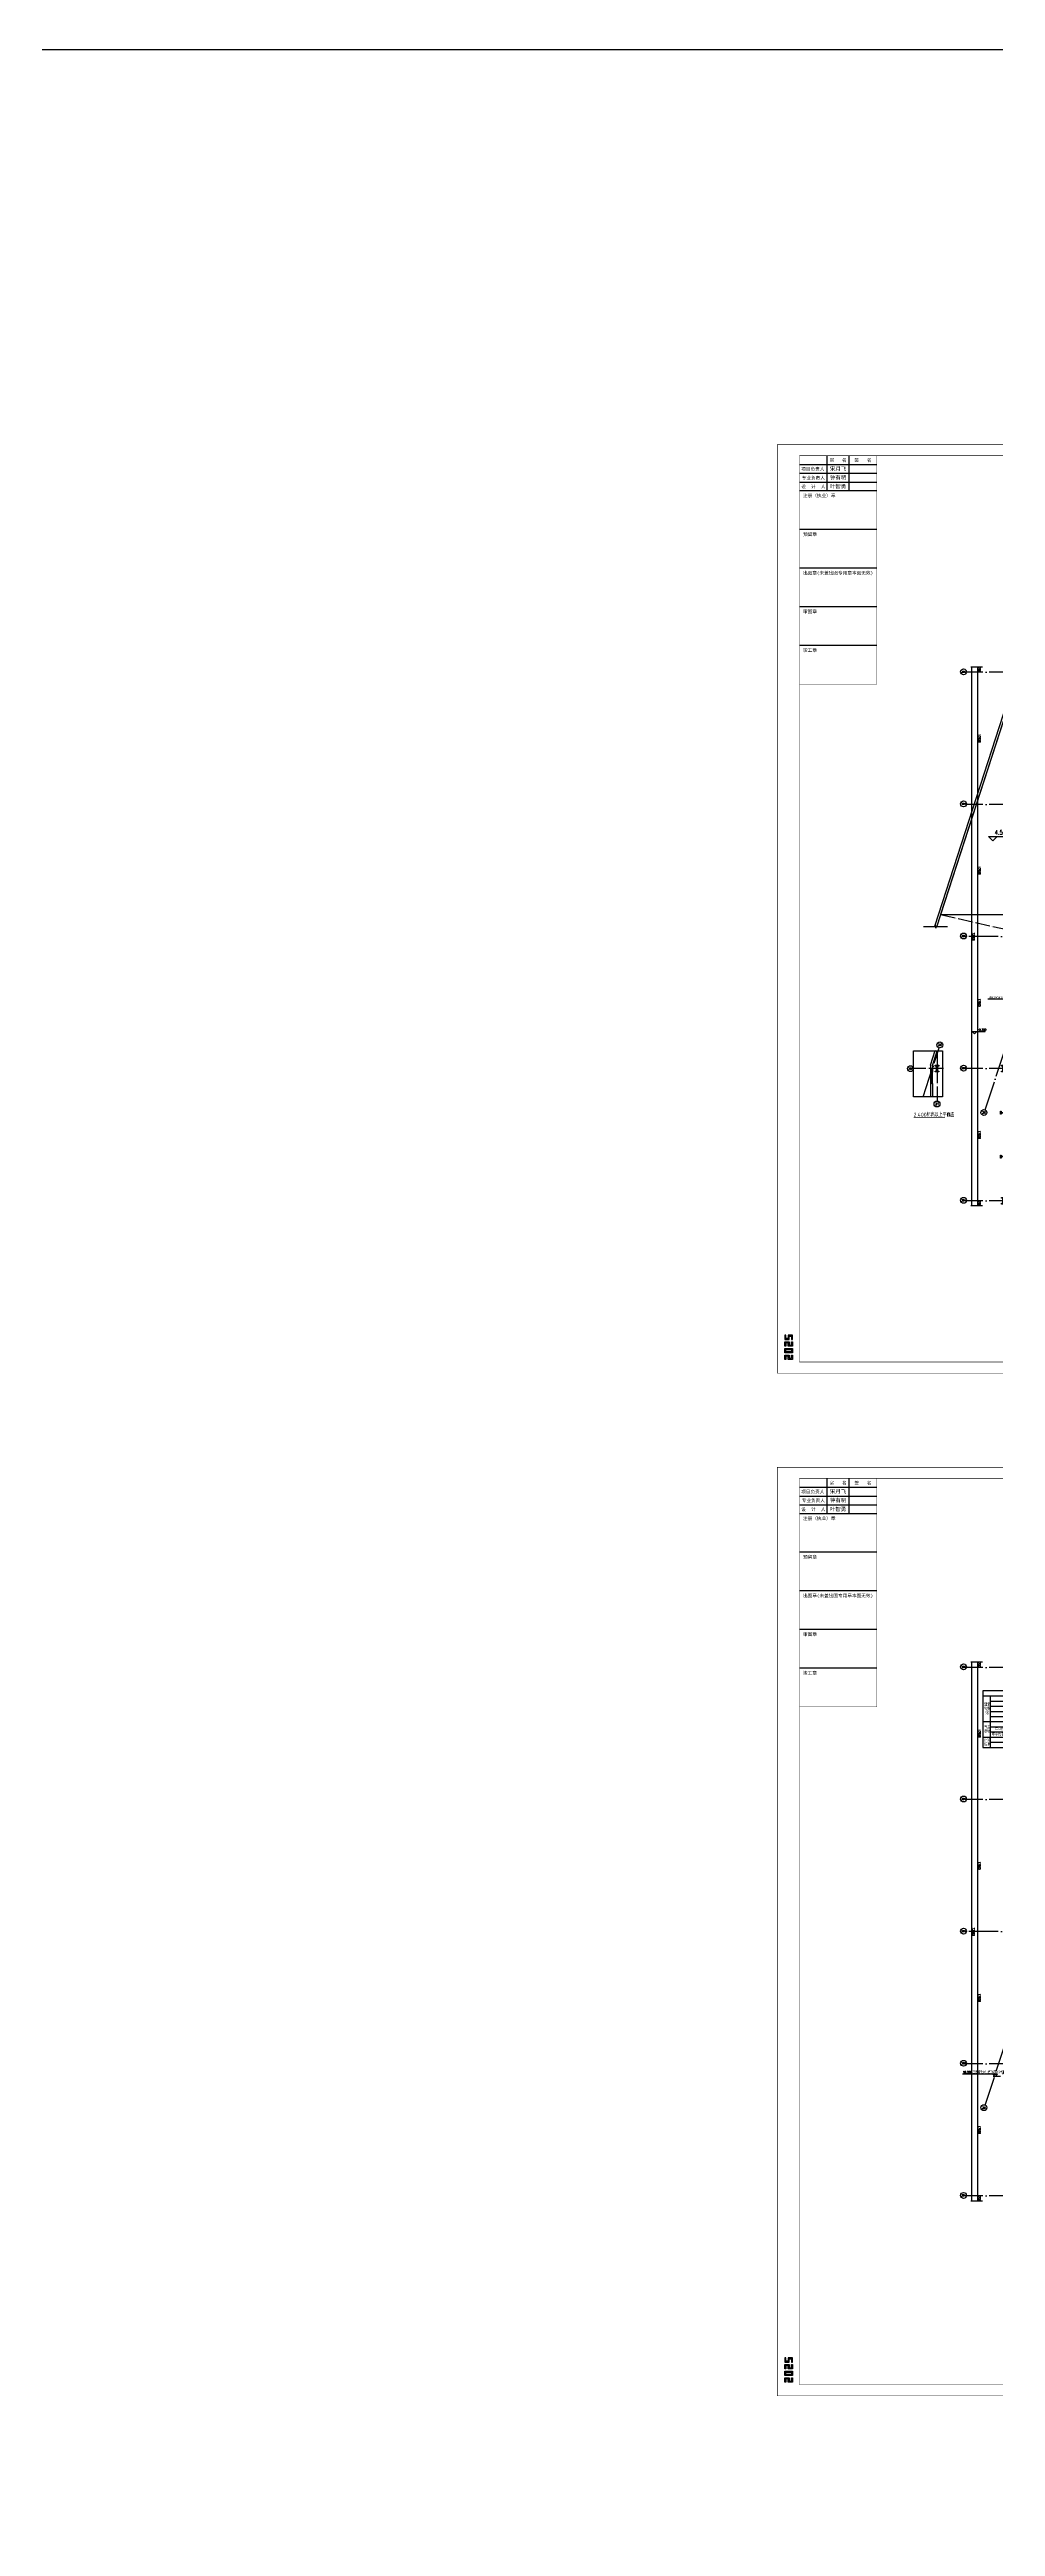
# Model space of a CAD drawing. Extents: x -1396510 to 1250330, y -1892470 to 1623980.
# Drawn here: x -442468 to -313924, y -1539982 to -1203470 of the extents above; entities that cross this region are included whole.
import ezdxf
from ezdxf.enums import TextEntityAlignment as Align

# ---------------------------------------------------------------- set-up
doc = ezdxf.new("R2010")
doc.units = 0
doc.header["$LTSCALE"] = 1000
doc.header["$MEASUREMENT"] = 0
doc.linetypes.add('DOTE', pattern=[2.42, 2, -0.2, 0.02, -0.2])
doc.layers.get('Defpoints').update_dxf_attribs({"color": 210})
for name, color, linetype in [('0-cxFrame', 155, 'Continuous'), ('A-AXIS-D', 1, 'Continuous'), ('A-AXIS-DOTE', 14, 'DOTE'), ('A-AXIS-DP', 126, 'Continuous'), ('A-AXIS-SYMB', 3, 'Continuous'), ('A-HATCH-2', 251, 'Continuous'), ('A-LIN-V', 9, 'Continuous'), ('A-SFCE', 30, 'Continuous'), ('A-WINDOW', 140, 'Continuous'), ('A1$0$ICONS', 3, 'Continuous'), ('AS-COLN', 6, 'Continuous'), ('AS-WALL', 40, 'Continuous'), ('CABLETRAY_DIM', 3, 'Continuous'), ('qianming', 155, 'Continuous'), ('TEL_TAB', 7, 'Continuous'), ('建-墙-幕', 4, 'Continuous'), ('建-标高', 3, 'Continuous')]:
    doc.layers.add(name, color=color, linetype=linetype)
doc.layers.add('0-cxText', color=131, linetype='Continuous', lineweight=25)
doc.layers.add('A-云线2', color=3, linetype='Continuous', plot=False)
doc.styles.add('_TCH_AXIS', font='COMPLEX', dxfattribs={"bigfont": 'GBCBIG'})
doc.styles.add('_TCH_DIM', font='SIMPLEX', dxfattribs={"bigfont": 'GBCBIG'})
doc.styles.add('_TEL_DIM', font='SIMPLEX', dxfattribs={"width": 0.8, "height": 3.5, "bigfont": 'HZTXT'})
doc.styles.add('A-DIM_T3', font='SIMPLEX', dxfattribs={"width": 0.705882, "bigfont": 'GBCBIG'})
doc.styles.add('A-STANDARD', font='SIMPLEX', dxfattribs={"bigfont": 'GBCBIG'})
doc.styles.add('cx_biaoti', font='')
doc.styles.add('cx_tuming', font='simhei.ttf')
doc.styles.add('cx_tuqian1', font='')
doc.styles.add('HZTXT5', font='aa.shx', dxfattribs={"width": 0.7, "bigfont": 'hztxt.shx'})
doc.styles.get("Standard").update_dxf_attribs({"font": 'gbenor.shx', "bigfont": 'gbcbig.shx'})
doc.styles.add('图框宋体', font='', dxfattribs={"width": 0.75})
doc.styles.add('黑体', font='simhei.ttf', dxfattribs={"height": 12})
doc.styles.get('cx_biaoti').set_extended_font_data('SimSun')
doc.styles.get('cx_tuqian1').set_extended_font_data('SimSun')
doc.styles.get('图框宋体').set_extended_font_data('SimSun')
doc.dimstyles.new('A-DIM&&100', dxfattribs={"dimtxt": 297.5, "dimasz": 100, "dimexe": 100, "dimexo": 100, "dimgap": 126.25, "dimtad": 1, "dimdec": 0, "dimzin": 0, "dimdsep": 46, "dimtxsty": 'A-DIM_T3', "dimblk": 'ARCHTICK', "dimcen": 0.09, "dimclrt": 7, "dimazin": 2, "dimtfac": 1, "dimtdec": 0, "dimtix": 1, "dimtmove": 2, "dimatfit": 3, "dimfxl": 0, "dimtolj": 1, "dimtzin": 0, "dimarcsym": 0})

# ---------------------------------------------------------------- blocks, each defined once
blk = doc.blocks.new('w42343243')
at = {"layer": 'A-HATCH-2', "color": 8}
blk.add_lwpolyline([(-165104, 621070), (-164604, 621070), (-164604, 620958), (-164800, 620958), (-164800, 620282), (-164604, 620282), (-164604, 620170), (-165104, 620170), (-165104, 620282), (-164908, 620282), (-164908, 620958), (-165104, 620958)], close=True, dxfattribs=at)
at = {"layer": 'AS-COLN', "color": 3}
blk.add_lwpolyline([(-165054, 621020), (-164654, 621020), (-164654, 621008), (-164850, 621008), (-164850, 620232), (-164654, 620232), (-164654, 620220), (-165054, 620220), (-165054, 620232), (-164858, 620232), (-164858, 621008), (-165054, 621008)], close=True, dxfattribs=at)
blk = doc.blocks.new('nt66')
at = {"layer": 'A-HATCH-2', "color": 8}
blk.add_lwpolyline([(-195840, 766870), (-195440, 766870), (-195440, 766758), (-195586, 766758), (-195586, 766182), (-195440, 766182), (-195440, 766070), (-195840, 766070), (-195840, 766182), (-195694, 766182), (-195694, 766758), (-195840, 766758)], close=True, dxfattribs=at)
at = {"layer": 'AS-COLN'}
blk.add_lwpolyline([(-195790, 766820), (-195490, 766820), (-195490, 766808), (-195636, 766808), (-195636, 766132), (-195490, 766132), (-195490, 766120), (-195790, 766120), (-195790, 766132), (-195644, 766132), (-195644, 766808), (-195790, 766808)], close=True, dxfattribs=at)
blk = doc.blocks.new('42343')
at = {"rotation": 270}
for p in [(-1063574, 420830), (-895324, 419080), (-1065894, 413156), (-895324, 413130), (-1069746, 401130), (-1071644, 395206), (-895324, 395180), (-1075488, 383206), (-895324, 383180), (-1077402, 377230), (-895324, 377222), (-1079324, 365230), (-895324, 365230), (-1079324, 359280), (-895324, 359280)]:
    blk.add_blockref('nt66', p, dxfattribs=at)
at = {"layer": 'A-WINDOW'}
for p in [(-130000, 100), (-117000, 100), (-108000, 100), (-99000, 100), (-90000, 100), (-81000, 100), (-72000, 100), (-63000, 100), (-54000, 100), (-45000, 100), (-36000, 100), (-27000, 100), (-18000, 100), (-9000, 100), (0, 100), (9000, 100), (18000, 100), (27000, 100), (36000, 100), (-136500, -17850), (-130000, -17850), (-117000, -17850), (-108000, -17850), (-99000, -17850), (-90000, -17850), (-81000, -17850), (-72000, -17850), (-63000, -17850), (-54000, -17850), (-45000, -17850), (-36000, -17850), (-27000, -17850), (-18000, -17850), (-9000, -17850), (0, -17850), (9000, -17850), (18000, -17850), (27000, -17850), (36000, -17850), (-142300, -35800), (-139000, -35800), (-130000, -35800), (-117000, -35800), (-108000, -35800), (-99000, -35800), (-90000, -35800), (-81000, -35800), (-72000, -35800), (-63000, -35800), (-54000, -35800), (-45000, -35800), (-36000, -35800), (-27000, -35800), (-18000, -35800), (-9000, -35800), (0, -35800), (9000, -35800), (18000, -35800), (27000, -35800), (36000, -35800), (-157010, -53750), (-148000, -53750), (-139000, -53750), (-130000, -53750), (-117000, -53750), (-108000, -53750), (-99000, -53750), (-90000, -53750), (-81000, -53750), (-72000, -53750), (-63000, -53750), (-54000, -53750), (-45000, -53750), (-36000, -53750), (-27000, -53750), (-18000, -53750), (-9000, -53750), (0, -53750), (9000, -53750), (18000, -53750), (27000, -53750), (36000, -53750), (-148000, -71700), (-139000, -71700), (-130000, -71700), (-117000, -71700), (-108000, -71700), (-99000, -71700), (-90000, -71700), (-81000, -71700), (-72000, -71700), (-63000, -71700), (-54000, -71700), (-45000, -71700), (-36000, -71700), (-27000, -71700), (-18000, -71700), (-9000, -71700), (0, -71700), (9000, -71700), (18000, -71700), (27000, -71700), (36000, -71700)]:
    blk.add_blockref('w42343243', p, dxfattribs=at)
blk = doc.blocks.new('_ArchTick')
at = {"color": 0, "linetype": 'ByBlock', "const_width": 0.4}
blk.add_lwpolyline([(-0.5, -0.5), (0.5, 0.5)], dxfattribs=at)
blk = doc.blocks.new('*D5821')
at = {"layer": 'A-AXIS-D', "color": 0, "lineweight": -2, "transparency": 16777216}
for p, q in [((-2835, 700), (-3622, 700)), ((-3522, 700), (-3522, 0)), ((-2835, 0), (-3622, 0))]:
    blk.add_line(p, q, dxfattribs=at)
at = {"layer": 'Defpoints', "color": 0, "transparency": 16777216}
for p in [(-2735, 700), (-3522, 0), (-2735, 0)]:
    blk.add_point(p, dxfattribs=at)
at = {"layer": 'A-AXIS-D', "color": 0, "lineweight": -2, "transparency": 16777216, "xscale": 100, "yscale": 100, "zscale": 100}
for p, rotation in [((-3522, 700), 90), ((-3522, 0), 270)]:
    blk.add_blockref('_ArchTick', p, dxfattribs=dict(at, rotation=rotation))
at = {"layer": 'A-AXIS-D', "color": 7, "transparency": 16777216, "insert": (-3247, 350), "char_height": 297.5, "attachment_point": 5, "rotation": 270, "style": 'A-DIM_T3'}
blk.add_mtext('\\A1;700', dxfattribs=at)
blk = doc.blocks.new('*D5822')
at = {"layer": 'A-AXIS-D', "color": 0, "lineweight": -2, "transparency": 16777216}
for p, q in [((-2835, 0), (-3622, 0)), ((-3522, 0), (-3522, -17950)), ((-2835, -17950), (-3622, -17950))]:
    blk.add_line(p, q, dxfattribs=at)
at = {"layer": 'Defpoints', "color": 0, "transparency": 16777216}
for p in [(-2735, 0), (-3522, -17950), (-2735, -17950)]:
    blk.add_point(p, dxfattribs=at)
at = {"layer": 'A-AXIS-D', "color": 0, "lineweight": -2, "transparency": 16777216, "xscale": 100, "yscale": 100, "zscale": 100}
for p, rotation in [((-3522, 0), 90), ((-3522, -17950), 270)]:
    blk.add_blockref('_ArchTick', p, dxfattribs=dict(at, rotation=rotation))
at = {"layer": 'A-AXIS-D', "color": 7, "transparency": 16777216, "insert": (-3247, -8975), "char_height": 297.5, "attachment_point": 5, "rotation": 270, "style": 'A-DIM_T3'}
blk.add_mtext('\\A1;17950', dxfattribs=at)
blk = doc.blocks.new('*D5823')
at = {"layer": 'A-AXIS-D', "color": 0, "lineweight": -2, "transparency": 16777216}
for p, q in [((-2835, -17950), (-3622, -17950)), ((-3522, -17950), (-3522, -35900)), ((-2835, -35900), (-3622, -35900))]:
    blk.add_line(p, q, dxfattribs=at)
at = {"layer": 'Defpoints', "color": 0, "transparency": 16777216}
for p in [(-2735, -17950), (-3522, -35900), (-2735, -35900)]:
    blk.add_point(p, dxfattribs=at)
at = {"layer": 'A-AXIS-D', "color": 0, "lineweight": -2, "transparency": 16777216, "xscale": 100, "yscale": 100, "zscale": 100}
for p, rotation in [((-3522, -17950), 90), ((-3522, -35900), 270)]:
    blk.add_blockref('_ArchTick', p, dxfattribs=dict(at, rotation=rotation))
at = {"layer": 'A-AXIS-D', "color": 7, "transparency": 16777216, "insert": (-3247, -26925), "char_height": 297.5, "attachment_point": 5, "rotation": 270, "style": 'A-DIM_T3'}
blk.add_mtext('\\A1;17950', dxfattribs=at)
blk = doc.blocks.new('*D5824')
at = {"layer": 'A-AXIS-D', "color": 0, "lineweight": -2, "transparency": 16777216}
for p, q in [((-2835, -35900), (-3622, -35900)), ((-3522, -35900), (-3522, -53850)), ((-2835, -53850), (-3622, -53850))]:
    blk.add_line(p, q, dxfattribs=at)
at = {"layer": 'Defpoints', "color": 0, "transparency": 16777216}
for p in [(-2735, -35900), (-3522, -53850), (-2735, -53850)]:
    blk.add_point(p, dxfattribs=at)
at = {"layer": 'A-AXIS-D', "color": 0, "lineweight": -2, "transparency": 16777216, "xscale": 100, "yscale": 100, "zscale": 100}
for p, rotation in [((-3522, -35900), 90), ((-3522, -53850), 270)]:
    blk.add_blockref('_ArchTick', p, dxfattribs=dict(at, rotation=rotation))
at = {"layer": 'A-AXIS-D', "color": 7, "transparency": 16777216, "insert": (-3247, -44875), "char_height": 297.5, "attachment_point": 5, "rotation": 270, "style": 'A-DIM_T3'}
blk.add_mtext('\\A1;17950', dxfattribs=at)
blk = doc.blocks.new('*D5825')
at = {"layer": 'A-AXIS-D', "color": 0, "lineweight": -2, "transparency": 16777216}
for p, q in [((-2835, -53850), (-3622, -53850)), ((-3522, -53850), (-3522, -71800)), ((-2835, -71800), (-3622, -71800))]:
    blk.add_line(p, q, dxfattribs=at)
at = {"layer": 'Defpoints', "color": 0, "transparency": 16777216}
for p in [(-2735, -53850), (-3522, -71800), (-2735, -71800)]:
    blk.add_point(p, dxfattribs=at)
at = {"layer": 'A-AXIS-D', "color": 0, "lineweight": -2, "transparency": 16777216, "xscale": 100, "yscale": 100, "zscale": 100}
for p, rotation in [((-3522, -53850), 90), ((-3522, -71800), 270)]:
    blk.add_blockref('_ArchTick', p, dxfattribs=dict(at, rotation=rotation))
at = {"layer": 'A-AXIS-D', "color": 7, "transparency": 16777216, "insert": (-3247, -62825), "char_height": 297.5, "attachment_point": 5, "rotation": 270, "style": 'A-DIM_T3'}
blk.add_mtext('\\A1;17950', dxfattribs=at)
blk = doc.blocks.new('*D5826')
at = {"layer": 'A-AXIS-D', "color": 0, "lineweight": -2, "transparency": 16777216}
for p, q in [((-2835, -71800), (-3622, -71800)), ((-2835, -72500), (-3622, -72500)), ((-3522, -71800), (-3522, -72500))]:
    blk.add_line(p, q, dxfattribs=at)
at = {"layer": 'Defpoints', "color": 0, "transparency": 16777216}
for p in [(-3522, -72500), (-2735, -71800), (-2735, -72500)]:
    blk.add_point(p, dxfattribs=at)
at = {"layer": 'A-AXIS-D', "color": 0, "lineweight": -2, "transparency": 16777216, "xscale": 100, "yscale": 100, "zscale": 100}
for p, rotation in [((-3522, -71800), 90), ((-3522, -72500), 270)]:
    blk.add_blockref('_ArchTick', p, dxfattribs=dict(at, rotation=rotation))
at = {"layer": 'A-AXIS-D', "color": 7, "transparency": 16777216, "insert": (-3247, -72150), "char_height": 297.5, "attachment_point": 5, "rotation": 270, "style": 'A-DIM_T3'}
blk.add_mtext('\\A1;700', dxfattribs=at)
blk = doc.blocks.new('*D5831')
at = {"layer": 'A-AXIS-D', "color": 0, "lineweight": -2, "transparency": 16777216}
for p, q in [((-2935, 700), (-4422, 700)), ((-4322, 700), (-4322, -72500)), ((-2935, -72500), (-4422, -72500))]:
    blk.add_line(p, q, dxfattribs=at)
at = {"layer": 'Defpoints', "color": 0, "transparency": 16777216}
for p in [(-2835, 700), (-4322, -72500), (-2835, -72500)]:
    blk.add_point(p, dxfattribs=at)
at = {"layer": 'A-AXIS-D', "color": 0, "lineweight": -2, "transparency": 16777216, "xscale": 100, "yscale": 100, "zscale": 100}
for p, rotation in [((-4322, 700), 90), ((-4322, -72500), 270)]:
    blk.add_blockref('_ArchTick', p, dxfattribs=dict(at, rotation=rotation))
at = {"layer": 'A-AXIS-D', "color": 7, "transparency": 16777216, "insert": (-4047, -35900), "char_height": 297.5, "attachment_point": 5, "rotation": 270, "style": 'A-DIM_T3'}
blk.add_mtext('\\A1;73200', dxfattribs=at)
blk = doc.blocks.new('*D5924')
at = {"layer": 'A-AXIS-D', "color": 0, "lineweight": -2, "transparency": 16777216}
for p, q in [((-2835, 700), (-3622, 700)), ((-3522, 700), (-3522, 0)), ((-2835, 0), (-3622, 0))]:
    blk.add_line(p, q, dxfattribs=at)
at = {"layer": 'Defpoints', "color": 0, "transparency": 16777216}
for p in [(-2735, 700), (-3522, 0), (-2735, 0)]:
    blk.add_point(p, dxfattribs=at)
at = {"layer": 'A-AXIS-D', "color": 0, "lineweight": -2, "transparency": 16777216, "xscale": 100, "yscale": 100, "zscale": 100}
for p, rotation in [((-3522, 700), 90), ((-3522, 0), 270)]:
    blk.add_blockref('_ArchTick', p, dxfattribs=dict(at, rotation=rotation))
at = {"layer": 'A-AXIS-D', "color": 7, "transparency": 16777216, "insert": (-3247, 350), "char_height": 297.5, "attachment_point": 5, "rotation": 270, "style": 'A-DIM_T3'}
blk.add_mtext('\\A1;700', dxfattribs=at)
blk = doc.blocks.new('*D5925')
at = {"layer": 'A-AXIS-D', "color": 0, "lineweight": -2, "transparency": 16777216}
for p, q in [((-2835, 0), (-3622, 0)), ((-3522, 0), (-3522, -17950)), ((-2835, -17950), (-3622, -17950))]:
    blk.add_line(p, q, dxfattribs=at)
at = {"layer": 'Defpoints', "color": 0, "transparency": 16777216}
for p in [(-2735, 0), (-3522, -17950), (-2735, -17950)]:
    blk.add_point(p, dxfattribs=at)
at = {"layer": 'A-AXIS-D', "color": 0, "lineweight": -2, "transparency": 16777216, "xscale": 100, "yscale": 100, "zscale": 100}
for p, rotation in [((-3522, 0), 90), ((-3522, -17950), 270)]:
    blk.add_blockref('_ArchTick', p, dxfattribs=dict(at, rotation=rotation))
at = {"layer": 'A-AXIS-D', "color": 7, "transparency": 16777216, "insert": (-3247, -8975), "char_height": 297.5, "attachment_point": 5, "rotation": 270, "style": 'A-DIM_T3'}
blk.add_mtext('\\A1;17950', dxfattribs=at)
blk = doc.blocks.new('*D5926')
at = {"layer": 'A-AXIS-D', "color": 0, "lineweight": -2, "transparency": 16777216}
for p, q in [((-2835, -17950), (-3622, -17950)), ((-3522, -17950), (-3522, -35900)), ((-2835, -35900), (-3622, -35900))]:
    blk.add_line(p, q, dxfattribs=at)
at = {"layer": 'Defpoints', "color": 0, "transparency": 16777216}
for p in [(-2735, -17950), (-3522, -35900), (-2735, -35900)]:
    blk.add_point(p, dxfattribs=at)
at = {"layer": 'A-AXIS-D', "color": 0, "lineweight": -2, "transparency": 16777216, "xscale": 100, "yscale": 100, "zscale": 100}
for p, rotation in [((-3522, -17950), 90), ((-3522, -35900), 270)]:
    blk.add_blockref('_ArchTick', p, dxfattribs=dict(at, rotation=rotation))
at = {"layer": 'A-AXIS-D', "color": 7, "transparency": 16777216, "insert": (-3247, -26925), "char_height": 297.5, "attachment_point": 5, "rotation": 270, "style": 'A-DIM_T3'}
blk.add_mtext('\\A1;17950', dxfattribs=at)
blk = doc.blocks.new('*D5927')
at = {"layer": 'A-AXIS-D', "color": 0, "lineweight": -2, "transparency": 16777216}
for p, q in [((-2835, -35900), (-3622, -35900)), ((-3522, -35900), (-3522, -53850)), ((-2835, -53850), (-3622, -53850))]:
    blk.add_line(p, q, dxfattribs=at)
at = {"layer": 'Defpoints', "color": 0, "transparency": 16777216}
for p in [(-2735, -35900), (-3522, -53850), (-2735, -53850)]:
    blk.add_point(p, dxfattribs=at)
at = {"layer": 'A-AXIS-D', "color": 0, "lineweight": -2, "transparency": 16777216, "xscale": 100, "yscale": 100, "zscale": 100}
for p, rotation in [((-3522, -35900), 90), ((-3522, -53850), 270)]:
    blk.add_blockref('_ArchTick', p, dxfattribs=dict(at, rotation=rotation))
at = {"layer": 'A-AXIS-D', "color": 7, "transparency": 16777216, "insert": (-3247, -44875), "char_height": 297.5, "attachment_point": 5, "rotation": 270, "style": 'A-DIM_T3'}
blk.add_mtext('\\A1;17950', dxfattribs=at)
blk = doc.blocks.new('*D5928')
at = {"layer": 'A-AXIS-D', "color": 0, "lineweight": -2, "transparency": 16777216}
for p, q in [((-2835, -53850), (-3622, -53850)), ((-3522, -53850), (-3522, -71800)), ((-2835, -71800), (-3622, -71800))]:
    blk.add_line(p, q, dxfattribs=at)
at = {"layer": 'Defpoints', "color": 0, "transparency": 16777216}
for p in [(-2735, -53850), (-3522, -71800), (-2735, -71800)]:
    blk.add_point(p, dxfattribs=at)
at = {"layer": 'A-AXIS-D', "color": 0, "lineweight": -2, "transparency": 16777216, "xscale": 100, "yscale": 100, "zscale": 100}
for p, rotation in [((-3522, -53850), 90), ((-3522, -71800), 270)]:
    blk.add_blockref('_ArchTick', p, dxfattribs=dict(at, rotation=rotation))
at = {"layer": 'A-AXIS-D', "color": 7, "transparency": 16777216, "insert": (-3247, -62825), "char_height": 297.5, "attachment_point": 5, "rotation": 270, "style": 'A-DIM_T3'}
blk.add_mtext('\\A1;17950', dxfattribs=at)
blk = doc.blocks.new('*D5929')
at = {"layer": 'A-AXIS-D', "color": 0, "lineweight": -2, "transparency": 16777216}
for p, q in [((-2835, -71800), (-3622, -71800)), ((-2835, -72500), (-3622, -72500)), ((-3522, -71800), (-3522, -72500))]:
    blk.add_line(p, q, dxfattribs=at)
at = {"layer": 'Defpoints', "color": 0, "transparency": 16777216}
for p in [(-3522, -72500), (-2735, -71800), (-2735, -72500)]:
    blk.add_point(p, dxfattribs=at)
at = {"layer": 'A-AXIS-D', "color": 0, "lineweight": -2, "transparency": 16777216, "xscale": 100, "yscale": 100, "zscale": 100}
for p, rotation in [((-3522, -71800), 90), ((-3522, -72500), 270)]:
    blk.add_blockref('_ArchTick', p, dxfattribs=dict(at, rotation=rotation))
at = {"layer": 'A-AXIS-D', "color": 7, "transparency": 16777216, "insert": (-3247, -72150), "char_height": 297.5, "attachment_point": 5, "rotation": 270, "style": 'A-DIM_T3'}
blk.add_mtext('\\A1;700', dxfattribs=at)
blk = doc.blocks.new('*D5932')
at = {"layer": 'A-AXIS-D', "color": 0, "lineweight": -2, "transparency": 16777216}
for p, q in [((-2935, 700), (-4422, 700)), ((-4322, 700), (-4322, -72500)), ((-2935, -72500), (-4422, -72500))]:
    blk.add_line(p, q, dxfattribs=at)
at = {"layer": 'Defpoints', "color": 0, "transparency": 16777216}
for p in [(-2835, 700), (-4322, -72500), (-2835, -72500)]:
    blk.add_point(p, dxfattribs=at)
at = {"layer": 'A-AXIS-D', "color": 0, "lineweight": -2, "transparency": 16777216, "xscale": 100, "yscale": 100, "zscale": 100}
for p, rotation in [((-4322, 700), 90), ((-4322, -72500), 270)]:
    blk.add_blockref('_ArchTick', p, dxfattribs=dict(at, rotation=rotation))
at = {"layer": 'A-AXIS-D', "color": 7, "transparency": 16777216, "insert": (-4047, -35900), "char_height": 297.5, "attachment_point": 5, "rotation": 270, "style": 'A-DIM_T3'}
blk.add_mtext('\\A1;73200', dxfattribs=at)
blk = doc.blocks.new('zjcx_lan_xinxi(Dragon)')
for p, q in [((7000, -3200), (0, -3200)), ((7000, -6700), (0, -6700)), ((7000, -10200), (0, -10200)), ((7000, -13700), (0, -13700)), ((7000, -17200), (0, -17200))]:
    blk.add_line(p, q)
at = {"const_width": 25}
blk.add_lwpolyline([(0, -20700), (7000, -20700), (7000, 0), (0, 0)], close=True, dxfattribs=at)
for points in [[(2500, -3200), (2500, 0)], [(4500, -3200), (4500, 0)], [(0, -800), (7000, -800)], [(0, -1600), (7000, -1600)], [(0, -2400), (7000, -2400)]]:
    blk.add_lwpolyline(points)
for points in [[(7000, -3200), (7000, 0)], [(0, -3200), (7000, -3200)], [(0, -20700), (7000, -20700), (7000, -3200)], [(0, -20700), (7000, -20700)]]:
    blk.add_lwpolyline(points, dxfattribs=at)
at = {"style": '图框宋体'}
for s, p in [('项目负责人', (1204, -1200)), ('专业负责人', (1250, -2000)), ('实   名', (3500, -400)), ('签   名', (5750, -400)), ('设  计  人', (1250, -2800))]:
    blk.add_text(s, height=300, dxfattribs=at).set_placement(p, align=Align.MIDDLE)
for s, p in [('注册（执业）章', (318, -3771)), ('预留章', (318, -7271)), ('出图章(未盖出图专用章本图无效)', (318, -10771)), ('审图章', (318, -14271)), ('竣工章', (318, -17771))]:
    blk.add_text(s, height=300, dxfattribs=at).set_placement(p)
blk = doc.blocks.new('T-信息(Dragon)')
at = {"layer": '0-cxFrame'}
blk.add_blockref('zjcx_lan_xinxi(Dragon)', (0, 0), dxfattribs=at)
at = {"layer": 'qianming', "color": 3, "style": 'cx_biaoti'}
for s, p in [('宋月飞', (3497, -1185)), ('钟有明', (3497, -1985)), ('叶智勇', (3497, -2785))]:
    blk.add_text(s, height=350, dxfattribs=at).set_placement(p, align=Align.MIDDLE_CENTER)
blk = doc.blocks.new('TK22.A0+2 L(Dragon)')
at = {"layer": '0-cxFrame', "color": 7, "const_width": 0.5}
blk.add_lwpolyline([(0, 0), (-1783, 0), (-1783, 841), (0, 841)], close=True, dxfattribs=at)
at = {"layer": '0-cxFrame', "const_width": 0.5}
blk.add_lwpolyline([(-80, 10), (-1763, 10), (-1763, 831), (-80, 831)], close=True, dxfattribs=at)
at = {"layer": 'Defpoints', "color": 2}
for points in [[(-1775.4, 34.4), (-1776.4, 34.4), (-1776.4, 30.4), (-1772.4, 30.4), (-1772.4, 33.4), (-1770.4, 33.4), (-1770.4, 30.4), (-1769.4, 30.4), (-1769.4, 34.4), (-1773.4, 34.4), (-1773.4, 31.4), (-1775.4, 31.4), (-1775.4, 34.4)], [(-1775.4, 24.4), (-1776.4, 24.4), (-1776.4, 28.4), (-1772.4, 28.4), (-1772.4, 25.4), (-1770.4, 25.4), (-1770.4, 28.4), (-1769.4, 28.4), (-1769.4, 24.4), (-1773.4, 24.4), (-1773.4, 27.4), (-1775.4, 27.4), (-1775.4, 24.4)], [(-1775.4, 12.4), (-1776.4, 12.4), (-1776.4, 16.4), (-1772.4, 16.4), (-1772.4, 13.4), (-1770.4, 13.4), (-1770.4, 16.4), (-1769.4, 16.4), (-1769.4, 12.4), (-1773.4, 12.4), (-1773.4, 15.4), (-1775.4, 15.4), (-1775.4, 12.4)]]:
    blk.add_lwpolyline(points, dxfattribs=at)
for points in [[(-1776.4, 18.4), (-1776.4, 22.4), (-1769.4, 22.4), (-1769.4, 18.4)], [(-1775.4, 19.4), (-1775.4, 21.4), (-1770.4, 21.4), (-1770.4, 19.4)]]:
    blk.add_lwpolyline(points, close=True, dxfattribs=at)
at = {"layer": '0-cxFrame', "xscale": 0.01, "yscale": 0.01, "zscale": 0.01}
blk.add_blockref('T-信息(Dragon)', (-1763, 831), dxfattribs=at)
at = {"style": '黑体', "flags": 4}
blk.add_attdef('图幅', text='', height=3.3, dxfattribs=at).set_placement((-40, 3), align=Align.RIGHT)
at = {"layer": '0-cxText', "flags": 4}
for tag, height, style, p in [('建设单位', 3.5, 'cx_tuming', (-45, 240)), ('项目名称', 3.5, 'cx_tuming', (-45, 210)), ('子项名称', 3.5, 'cx_tuming', (-45, 180)), ('工程编号', 3.3, 'cx_tuqian1', (-35, 165)), ('图名1', 3.5, 'cx_tuming', (-45, 87)), ('图名2', 3.5, 'cx_tuming', (-45, 79)), ('图名3', 3.5, 'cx_tuming', (-45, 71)), ('专业', 3.3, 'cx_tuqian1', (-55, 52)), ('图号', 3.3, 'cx_tuqian1', (-55, 44)), ('出图日期', 3.3, 'cx_tuqian1', (-39, 60)), ('版次', 3.3, 'cx_tuqian1', (-20, 44))]:
    blk.add_attdef(tag, text='', height=height, dxfattribs=dict(at, style=style)).set_placement(p, align=Align.MIDDLE)
at = {"layer": 'Defpoints', "color": 6, "flags": 4}
for tag, height, style, p in [('dwfname', 4, 'cx_tuqian1', (-80, 3)), ('tufu', 3.3, '黑体', (-12, 12))]:
    blk.add_attdef(tag, text='', height=height, dxfattribs=dict(at, style=style)).set_placement(p, align=Align.RIGHT)
blk = doc.blocks.new('世赫3#厂房一层0821')
at = {"layer": 'A-AXIS-D'}
for centre in [(-5406.7, 64.3), (-5406.7, -17885.7), (-5406.7, -35835.7), (-8632.8, -50630.4), (-12615.8, -53850), (-5406.7, -53785.7), (-9010, -58660), (-2639.2, -59818.4), (-5406.7, -71735.7)]:
    blk.add_circle(centre, 400, dxfattribs=at)
at = {"layer": 'A-AXIS-DOTE', "color": 8, "ltscale": 2}
for p, q in [((190814.2, 0), (-5155.8, 0)), ((190814.2, -17950), (-5155.8, -17950)), ((192904.2, -35900), (-5155.8, -35900)), ((190814.2, -53850), (-5155.8, -53850)), ((190814.2, -71800), (-5155.8, -71800))]:
    blk.add_line(p, q, dxfattribs=at)
at = {"layer": 'A-AXIS-DOTE', "color": 8}
for p, q in [((-8518.2, -32909.9), (5056.7, -36000)), ((-9010, -51420), (-9010, -58260)), ((-8135.8, -53850), (-12215.8, -53850))]:
    blk.add_line(p, q, dxfattribs=at)
at = {"layer": 'A-AXIS-DOTE', "color": 8, "ltscale": 2}
for points in [[(-2450.9, -59462.8), (19193, 7244.4)], [(-10889.2, -57700.9), (-8720.1, -51015.4)]]:
    blk.add_lwpolyline(points, dxfattribs=at)
at = {"layer": 'A-AXIS-DP', "const_width": 56}
blk.add_lwpolyline([(-12202.8, -60515.8), (-7946.4, -60515.8)], dxfattribs=at)
at = {"layer": 'A-AXIS-SYMB'}
blk.add_lwpolyline([(-12215.8, -51420), (-8275.8, -51420), (-8275.8, -57670), (-12215.8, -57670)], close=True, dxfattribs=at)
at = {"layer": 'A-LIN-V'}
blk.add_line((-9910, -54350), (-9910, -55850), dxfattribs=at)
at = {"layer": 'A-SFCE'}
blk.add_lwpolyline([(4525.1, -32909.9), (4525.1, 3490.1), (3292.3, 3490.1), (-8518.2, -32909.9)], close=True, dxfattribs=at)
at = {"layer": 'A1$0$ICONS'}
blk.add_lwpolyline([(-10862.1, -34540), (-9331.5, -34540), (-9255, -34330), (-9181, -34750), (-9106.5, -34540), (-7575.8, -34540)], dxfattribs=at)
at = {"layer": 'AS-WALL'}
for p, q in [((3074.2, 3790.1), (-9356, -34520.1)), ((3292.3, 3490.1), (-9070.7, -34612.7)), ((-9070.7, -34612.7), (-9356, -34520.1)), ((-9910, -53386.7), (-9256.8, -51373.7)), ((-9910, -53386.7), (-9910, -54350)), ((-9610, -53434.2), (-8971.5, -51466.3)), ((-9610, -53434.2), (-9610, -54350)), ((-9256.8, -51373.7), (-8971.5, -51466.3)), ((-9610, -54350), (-9910, -54350)), ((-9910, -55850), (-9910, -57670)), ((-9610, -55850), (-9910, -55850)), ((-9610, -55850), (-9610, -57670)), ((-9610, -57670), (-9910, -57670))]:
    blk.add_line(p, q, dxfattribs=at)
at = {"layer": '建-墙-幕'}
for p, q in [((-9710, -55850), (-9710, -54350)), ((-9710, -54350), (-9610, -54350)), ((-9710, -55850), (-9610, -55850)), ((-9676.7, -55850), (-9676.7, -54350)), ((-9643.3, -55850), (-9643.3, -54350)), ((-9610, -55850), (-9610, -54350))]:
    blk.add_line(p, q, dxfattribs=at)
at = {"layer": '建-标高', "color": 8}
for p, q in [((-1428.7, -22917.6), (-2028.7, -22317.6)), ((-2028.7, -22317.6), (1491.3, -22317.6)), ((-1428.7, -22917.6), (-828.7, -22317.6)), ((-3921.4, -49126.9), (-4221.4, -48826.9)), ((-4221.4, -48826.9), (-2461.4, -48826.9)), ((-3921.4, -49126.9), (-3621.4, -48826.9))]:
    blk.add_line(p, q, dxfattribs=at)
at = {"layer": 'A-WINDOW'}
blk.add_blockref('42343', (312854.2, -620720), dxfattribs=at)
at = {"layer": 'A-AXIS-D', "color": 7, "style": '_TCH_AXIS'}
for s, height, p, p2 in [('305', 206.28, (-5667, -38.9), (-5146.4, -38.9)), ('304', 199.75, (-5668.3, -17985.6), (-5145.1, -17985.6)), ('303', 206.28, (-5667, -35938.9), (-5146.4, -35938.9)), ('302', 206.28, (-12876.1, -53953.1), (-12355.5, -53953.1)), ('3X', 276.42, (-8876.3, -50768.6), (-8389.2, -50768.6)), ('302', 206.28, (-5667, -53888.9), (-5146.4, -53888.9)), ('2T', 288.12, (-9250.1, -58804.1), (-8769.9, -58804.1)), ('3X', 276.42, (-2882.7, -59956.6), (-2395.7, -59956.6)), ('301', 224.46, (-5663.2, -71847.9), (-5150.2, -71847.9))]:
    blk.add_text(s, height=height, dxfattribs=at).set_placement(p, p2, align=Align.FIT)
at = {"layer": 'A-AXIS-DP', "color": 7}
for s, height, p in [('2.400标高以上平面图', 540.142, (-12202.8, -60380)), ('1:80', 400, (-7722.4, -60380))]:
    blk.add_text(s, height=height, dxfattribs=at).set_placement(p)
at = {"layer": '建-标高', "color": 7, "style": 'A-STANDARD', "width": 0.705882}
for s, height, p in [('4.500', 595, (-1175.9, -22057.6)), ('-0.300', 297.5, (-3591.4, -48721.9))]:
    blk.add_text(s, height=height, dxfattribs=at).set_placement(p)
at = {"layer": 'A-AXIS-D'}
for base, p1, p2, picture, middle in [((-4321.6, -72500.1), (-2835.2, 700), (-2835.2, -72500.1), '*D5831', (-4046.6, -35900)), ((-3521.6, 0), (-2735.2, 700), (-2735.2, 0), '*D5821', (-3246.6, 350)), ((-3521.6, -17950), (-2735.2, 0), (-2735.2, -17950), '*D5822', (-3246.6, -8975)), ((-3521.6, -35900), (-2735.2, -17950), (-2735.2, -35900), '*D5823', (-3246.6, -26925)), ((-3521.6, -53850), (-2735.2, -35900), (-2735.2, -53850), '*D5824', (-3246.6, -44875)), ((-3521.6, -71800), (-2735.2, -53850), (-2735.2, -71800), '*D5825', (-3246.6, -62825)), ((-3521.6, -72500.1), (-2735.2, -71800), (-2735.2, -72500.1), '*D5826', (-3246.6, -72150))]:
    dim = blk.add_linear_dim(base=base, p1=p1, p2=p2, angle=270, dimstyle='A-DIM&&100', dxfattribs=at)
    dim.commit()
    dim.dimension.update_dxf_attribs({"geometry": picture, "text_midpoint": middle, "dimtype": 161, "text_rotation": 270})
blk = doc.blocks.new('世赫3#厂房屋顶0821')
at = {"layer": 'A-AXIS-D'}
for centre in [(-5406.7, 64.3), (-5406.7, -17885.7), (-5406.7, -35835.7), (-5406.7, -53785.7), (-2639.2, -59818.4), (-5406.7, -71735.7)]:
    blk.add_circle(centre, 400, dxfattribs=at)
at = {"layer": 'A-AXIS-DOTE', "color": 8, "ltscale": 2}
for p, q in [((190814.2, 0), (-5155.8, 0)), ((190814.2, -17950), (-5155.8, -17950)), ((192904.2, -35900), (-5155.8, -35900)), ((190814.2, -53850), (-5155.8, -53850)), ((190814.2, -71800), (-5155.8, -71800))]:
    blk.add_line(p, q, dxfattribs=at)
blk.add_lwpolyline([(-2450.9, -59462.8), (19193, 7244.4)], dxfattribs=at)
at = {"layer": 'A-AXIS-SYMB', "color": 8}
for p, q in [((-796.6, -55280), (-5549.9, -55280)), ((-1096.6, -55580), (-1396.6, -55280)), ((-396.6, -55580), (-1396.6, -55580)), ((-1096.6, -55580), (-796.6, -55280))]:
    blk.add_line(p, q, dxfattribs=at)
at = {"layer": 'A-AXIS-D', "color": 7, "style": '_TCH_AXIS'}
for s, height, p, p2 in [('305', 206.28, (-5667, -38.9), (-5146.4, -38.9)), ('304', 199.75, (-5668.3, -17985.6), (-5145.1, -17985.6)), ('303', 206.28, (-5667, -35938.9), (-5146.4, -35938.9)), ('302', 206.28, (-5667, -53888.9), (-5146.4, -53888.9)), ('3X', 276.42, (-2882.7, -59956.6), (-2395.7, -59956.6)), ('301', 224.46, (-5663.2, -71847.9), (-5150.2, -71847.9))]:
    blk.add_text(s, height=height, dxfattribs=at).set_placement(p, p2, align=Align.FIT)
at = {"layer": 'A-AXIS-SYMB', "color": 7, "style": '_TCH_DIM', "width": 0.705882}
blk.add_text('18.350', height=297.5, dxfattribs=at).set_placement((-5506.6, -55146.7))
at = {"layer": 'A-AXIS-SYMB', "color": 7, "style": '_TCH_DIM'}
blk.add_text('(压型钢板女儿墙顶结构标高)', height=337.589, dxfattribs=at).set_placement((-4376.6, -55146.7))
at = {"layer": 'A-AXIS-D'}
for base, p1, p2, picture, middle in [((-4321.6, -72500.1), (-2835.2, 700), (-2835.2, -72500.1), '*D5932', (-4046.6, -35900)), ((-3521.6, 0), (-2735.2, 700), (-2735.2, 0), '*D5924', (-3246.6, 350)), ((-3521.6, -17950), (-2735.2, 0), (-2735.2, -17950), '*D5925', (-3246.6, -8975)), ((-3521.6, -35900), (-2735.2, -17950), (-2735.2, -35900), '*D5926', (-3246.6, -26925)), ((-3521.6, -53850), (-2735.2, -35900), (-2735.2, -53850), '*D5927', (-3246.6, -44875)), ((-3521.6, -71800), (-2735.2, -53850), (-2735.2, -71800), '*D5928', (-3246.6, -62825)), ((-3521.6, -72500.1), (-2735.2, -71800), (-2735.2, -72500.1), '*D5929', (-3246.6, -72150))]:
    dim = blk.add_linear_dim(base=base, p1=p1, p2=p2, angle=270, dimstyle='A-DIM&&100', dxfattribs=at)
    dim.commit()
    dim.dimension.update_dxf_attribs({"geometry": picture, "text_midpoint": middle, "dimtype": 161, "text_rotation": 270})

msp = doc.modelspace()

# ---------------------------------------------------------------- linework, layer by layer
at = {"layer": 'CABLETRAY_DIM'}
msp.add_line((-311490, -1332501.7), (-314960, -1332501.7), dxfattribs=at)

# ---------------------------------------------------------------- block references
at = {"layer": '0-cxFrame', "xscale": 150, "yscale": 150, "zscale": 150}
msp.add_blockref('TK22.A0+2 L(Dragon)', (-76103.8, -1383290), dxfattribs=at)
at = {"layer": 'A-云线2'}
for name, p in [('世赫3#厂房一层0821', (-312854.2, -1288074)), ('世赫3#厂房屋顶0821', (-312854.2, -1423270))]:
    msp.add_blockref(name, p, dxfattribs=at)

# ---------------------------------------------------------------- texts
at = {"layer": 'CABLETRAY_DIM', "color": 7, "style": 'HZTXT5', "width": 0.7}
msp.add_text('MR300X150-CE', height=350, dxfattribs=at).set_placement((-314855, -1332431.7))

# ---------------------------------------------------------------- next in the draw order: linework, layer by layer
at = {"layer": 'A-云线2', "color": 1}
msp.add_lwpolyline([(-684590, -1203470), (1174940, -1203470), (1174940, -1892470), (-684590, -1892470)], close=True, dxfattribs=at)
at = {"layer": 'TEL_TAB'}
msp.add_lwpolyline([(-315650, -1434140), (-299650, -1434140), (-299650, -1426440), (-315650, -1426440)], close=True, dxfattribs=at)
for points in [[(-315650, -1427140), (-299650, -1427140)], [(-314650, -1427140), (-314650, -1434140)], [(-314650, -1427840), (-299650, -1427840)], [(-314650, -1428540), (-299650, -1428540)], [(-314650, -1429240), (-299650, -1429240)], [(-314650, -1429940), (-299650, -1429940)], [(-315650, -1430640), (-299650, -1430640)], [(-315650, -1432740), (-299650, -1432740)], [(-314650, -1431340), (-299650, -1431340)], [(-314650, -1432040), (-299650, -1432040)], [(-314650, -1433440), (-299650, -1433440)]]:
    msp.add_lwpolyline(points, dxfattribs=at)

# ---------------------------------------------------------------- next in the draw order: block references
at = {"layer": '0-cxFrame', "xscale": 150, "yscale": 150, "zscale": 150}
msp.add_blockref('TK22.A0+2 L(Dragon)', (-76103.8, -1522236), dxfattribs=at)

# ---------------------------------------------------------------- next in the draw order: texts
at = {"layer": 'TEL_TAB', "style": '_TEL_DIM', "width": 0.8}
for s, p in [('物数', (-315461.4, -1429090)), ('建筑', (-315461.4, -1428530)), ('据', (-315305.7, -1429650)), ('气象', (-315459.3, -1431610)), ('结果', (-315458.7, -1433920)), ('参数', (-315459.3, -1432170)), ('计算', (-315458.7, -1433360)), ('年平均密度Ng(次/(km', (-314422, -1432590)), ('年平均雷暴日Td(d/a)', (-314001.5, -1431890))]:
    msp.add_text(s, height=400, dxfattribs=at).set_placement(p)

doc.saveas('drawing.dxf')
